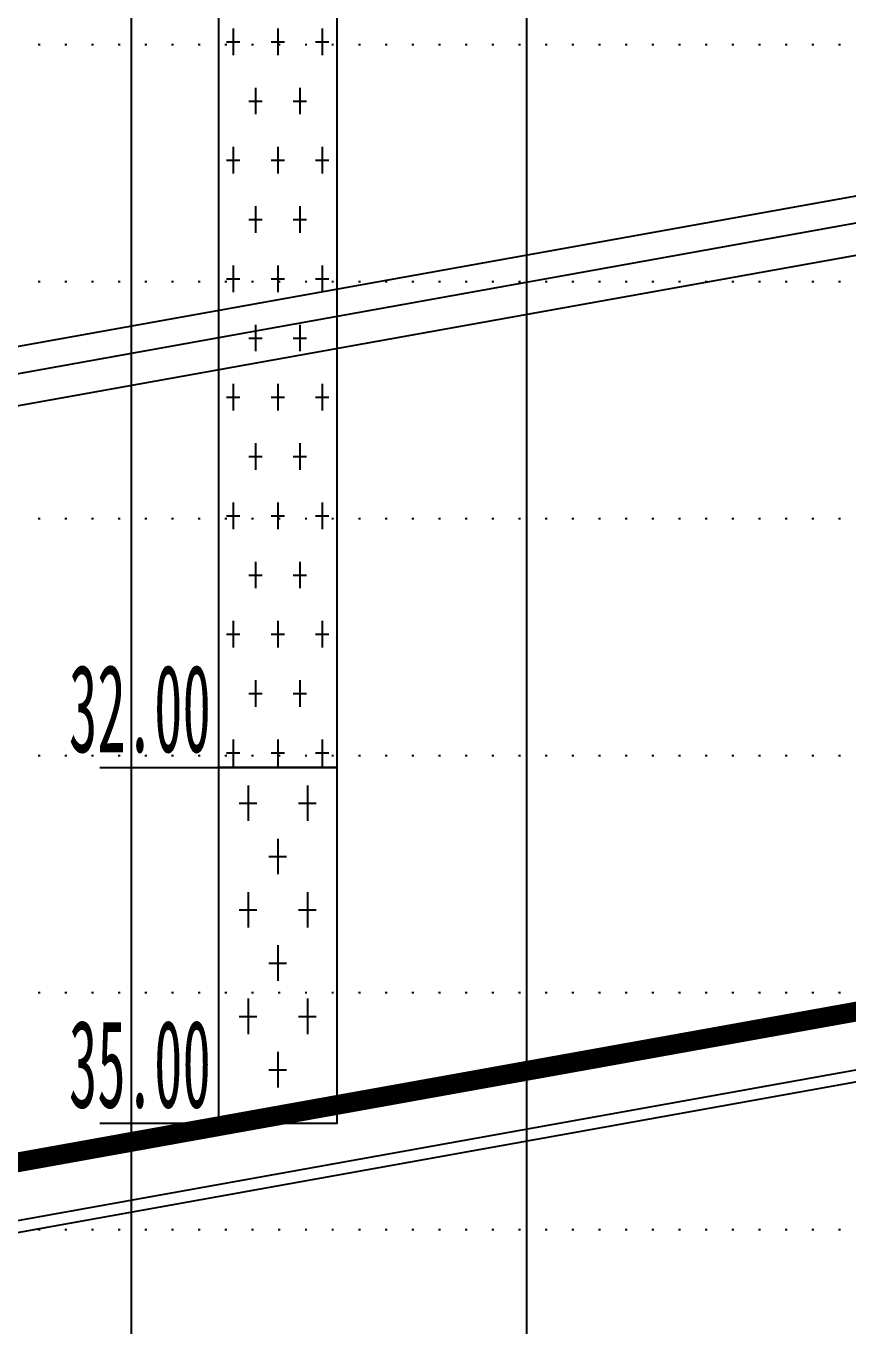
# Model space of a CAD drawing. Header units: millimetres. Extents: x -1499 to 6658, y -12483 to -6008.
# Drawn here: x 1810.8 to 1852.4, y -11025.9 to -10960.1 of the extents above; entities that cross this region are included whole.
import ezdxf

# ---------------------------------------------------------------- set-up
doc = ezdxf.new("R2010")
doc.units = ezdxf.units.MM
doc.linetypes.add('A-DOTLN01H', pattern=[0.125, 0, -0.125])
for name, color, linetype in [('CR-GRID', 56, 'A-DOTLN01H'), ('CS-CONC-MAJR', 4, 'Continuous'), ('CS-EXCV', 3, 'A-DIGLN01'), ('Layer', 7, 'Continuous'), ('수직그리드', 1, 'Continuous'), ('종단계획선', 7, 'Continuous')]:
    doc.layers.add(name, color=color, linetype=linetype)
doc.styles.add('굴림체', font='굴림체')
doc.linetypes.add('A-DIGLN01', pattern='A,0.9,-0.2,[19,kscals.shx,S=0.1,R=180,X=0,Y=0],0.9', length=2)

# ---------------------------------------------------------------- blocks, each defined once
blk = doc.blocks.new('TB-12')
at = {"layer": 'Layer'}
for points in [[(-1, -6), (-1, -32), (1, -32), (1, -6), (-1, -6)], [(-0.75, -25.763), (-0.75, -25.987)], [(0, -25.763), (0, -25.987)], [(0.75, -25.763), (0.75, -25.987)], [(-0.863, -25.875), (-0.638, -25.875)], [(-0.113, -25.875), (0.112, -25.875)], [(0.637, -25.875), (0.862, -25.875)], [(-0.375, -26.263), (-0.375, -26.487)], [(0.375, -26.263), (0.375, -26.487)], [(-0.488, -26.375), (-0.263, -26.375)], [(0.262, -26.375), (0.487, -26.375)], [(-0.75, -26.763), (-0.75, -26.987)], [(0, -26.763), (0, -26.987)], [(0.75, -26.763), (0.75, -26.987)], [(-0.863, -26.875), (-0.638, -26.875)], [(-0.113, -26.875), (0.112, -26.875)], [(0.637, -26.875), (0.862, -26.875)], [(-0.375, -27.263), (-0.375, -27.487)], [(0.375, -27.263), (0.375, -27.487)], [(-0.488, -27.375), (-0.263, -27.375)], [(0.262, -27.375), (0.487, -27.375)], [(-0.75, -27.763), (-0.75, -27.987)], [(0, -27.763), (0, -27.987)], [(0.75, -27.763), (0.75, -27.987)], [(-0.863, -27.875), (-0.638, -27.875)], [(-0.113, -27.875), (0.112, -27.875)], [(0.637, -27.875), (0.862, -27.875)], [(-0.375, -28.263), (-0.375, -28.487)], [(0.375, -28.263), (0.375, -28.487)], [(-0.488, -28.375), (-0.263, -28.375)], [(0.262, -28.375), (0.487, -28.375)], [(-0.75, -28.763), (-0.75, -28.987)], [(0, -28.763), (0, -28.987)], [(0.75, -28.763), (0.75, -28.987)], [(-0.863, -28.875), (-0.638, -28.875)], [(-0.113, -28.875), (0.112, -28.875)], [(0.637, -28.875), (0.862, -28.875)], [(-0.375, -29.263), (-0.375, -29.487)], [(0.375, -29.263), (0.375, -29.487)], [(-0.488, -29.375), (-0.263, -29.375)], [(0.262, -29.375), (0.487, -29.375)], [(-0.75, -29.763), (-0.75, -29.987)], [(0, -29.763), (0, -29.987)], [(0.75, -29.763), (0.75, -29.987)], [(-0.863, -29.875), (-0.638, -29.875)], [(-0.113, -29.875), (0.112, -29.875)], [(0.637, -29.875), (0.862, -29.875)], [(-0.375, -30.263), (-0.375, -30.487)], [(0.375, -30.263), (0.375, -30.487)], [(-0.488, -30.375), (-0.263, -30.375)], [(0.262, -30.375), (0.487, -30.375)], [(-0.75, -30.763), (-0.75, -30.987)], [(0, -30.763), (0, -30.987)], [(0.75, -30.763), (0.75, -30.987)], [(-0.863, -30.875), (-0.638, -30.875)], [(-0.113, -30.875), (0.112, -30.875)], [(0.637, -30.875), (0.862, -30.875)], [(-0.375, -31.263), (-0.375, -31.487)], [(0.375, -31.263), (0.375, -31.487)], [(-0.488, -31.375), (-0.263, -31.375)], [(0.262, -31.375), (0.487, -31.375)], [(-0.75, -31.763), (-0.75, -31.987)], [(0, -31.763), (0, -31.987)], [(0.75, -31.763), (0.75, -31.987)], [(-0.863, -31.875), (-0.638, -31.875)], [(-0.113, -31.875), (0.112, -31.875)], [(0.637, -31.875), (0.862, -31.875)], [(-3, -32), (-1, -32)], [(-1, -32), (-1, -35), (1, -35), (1, -32), (-1, -32)], [(-0.5, -32.15), (-0.5, -32.45)], [(0.5, -32.15), (0.5, -32.45)], [(-0.65, -32.3), (-0.35, -32.3)], [(0.35, -32.3), (0.65, -32.3)], [(0, -32.6), (0, -32.9)], [(-0.15, -32.75), (0.15, -32.75)], [(-0.5, -33.05), (-0.5, -33.35)], [(0.5, -33.05), (0.5, -33.35)], [(-0.65, -33.2), (-0.35, -33.2)], [(0.35, -33.2), (0.65, -33.2)], [(0, -33.5), (0, -33.8)], [(-0.15, -33.65), (0.15, -33.65)], [(-0.5, -33.95), (-0.5, -34.25)], [(0.5, -33.95), (0.5, -34.25)], [(-0.65, -34.1), (-0.35, -34.1)], [(0.35, -34.1), (0.65, -34.1)], [(0, -34.4), (0, -34.7)], [(-0.15, -34.55), (0.15, -34.55)], [(-3, -35), (-1, -35)]]:
    blk.add_lwpolyline(points, dxfattribs=at)
at = {"layer": 'Layer', "style": '굴림체'}
for s, p in [(' 32.00', (-4, -31.87)), (' 35.00', (-4, -34.87))]:
    blk.add_text(s, height=0.7407, dxfattribs=at).set_placement(p)

msp = doc.modelspace()

# ---------------------------------------------------------------- linework, layer by layer
at = {"layer": 'CR-GRID', "linetype": 'A-DOTLN01H', "ltscale": 10}
for p, q in [((1436.157, -10961.058), (6636.157, -10961.058)), ((1436.157, -10985.058), (6636.157, -10985.058)), ((1436.157, -10997.058), (6636.157, -10997.058)), ((1436.157, -11009.058), (6636.157, -11009.058)), ((1436.157, -11021.058), (6636.157, -11021.058))]:
    msp.add_line(p, q, dxfattribs=at)
at = {"layer": 'CR-GRID', "color": 6, "linetype": 'A-DOTLN01H', "ltscale": 10}
msp.add_line((1436.157, -10973.058), (6636.157, -10973.058), dxfattribs=at)
at = {"layer": 'CS-CONC-MAJR'}
for p, q in [((2137.157, -10918.973), (1788.157, -10981.734)), ((2137.157, -10920.599), (1788.157, -10983.359))]:
    msp.add_line(p, q, dxfattribs=at)
msp.add_lwpolyline([(1788.157, -11024.603), (2137.157, -10961.825)], dxfattribs=at)
at = {"layer": 'CS-EXCV', "ltscale": 5}
msp.add_line((2137.258, -10917.581), (1788.157, -10980.359), dxfattribs=at)
msp.add_lwpolyline([(1788.157, -11025.203), (2137.157, -10962.425)], dxfattribs=at)
at = {"layer": '수직그리드'}
for p, q in [((1836.157, -10767.858), (1836.157, -11873.058)), ((1816.157, -10827.966), (1816.157, -11873.058))]:
    msp.add_line(p, q, dxfattribs=at)
at = {"layer": '종단계획선', "const_width": 1, "flags": 128}
msp.add_lwpolyline([(1246.157, -11119.153), (2761.157, -10846.632)], dxfattribs=at)

# ---------------------------------------------------------------- block references
at = {"xscale": 3, "yscale": 6, "zscale": 3}
msp.add_blockref('TB-12', (1823.577, -10805.665), dxfattribs=at)

doc.saveas('drawing.dxf')
